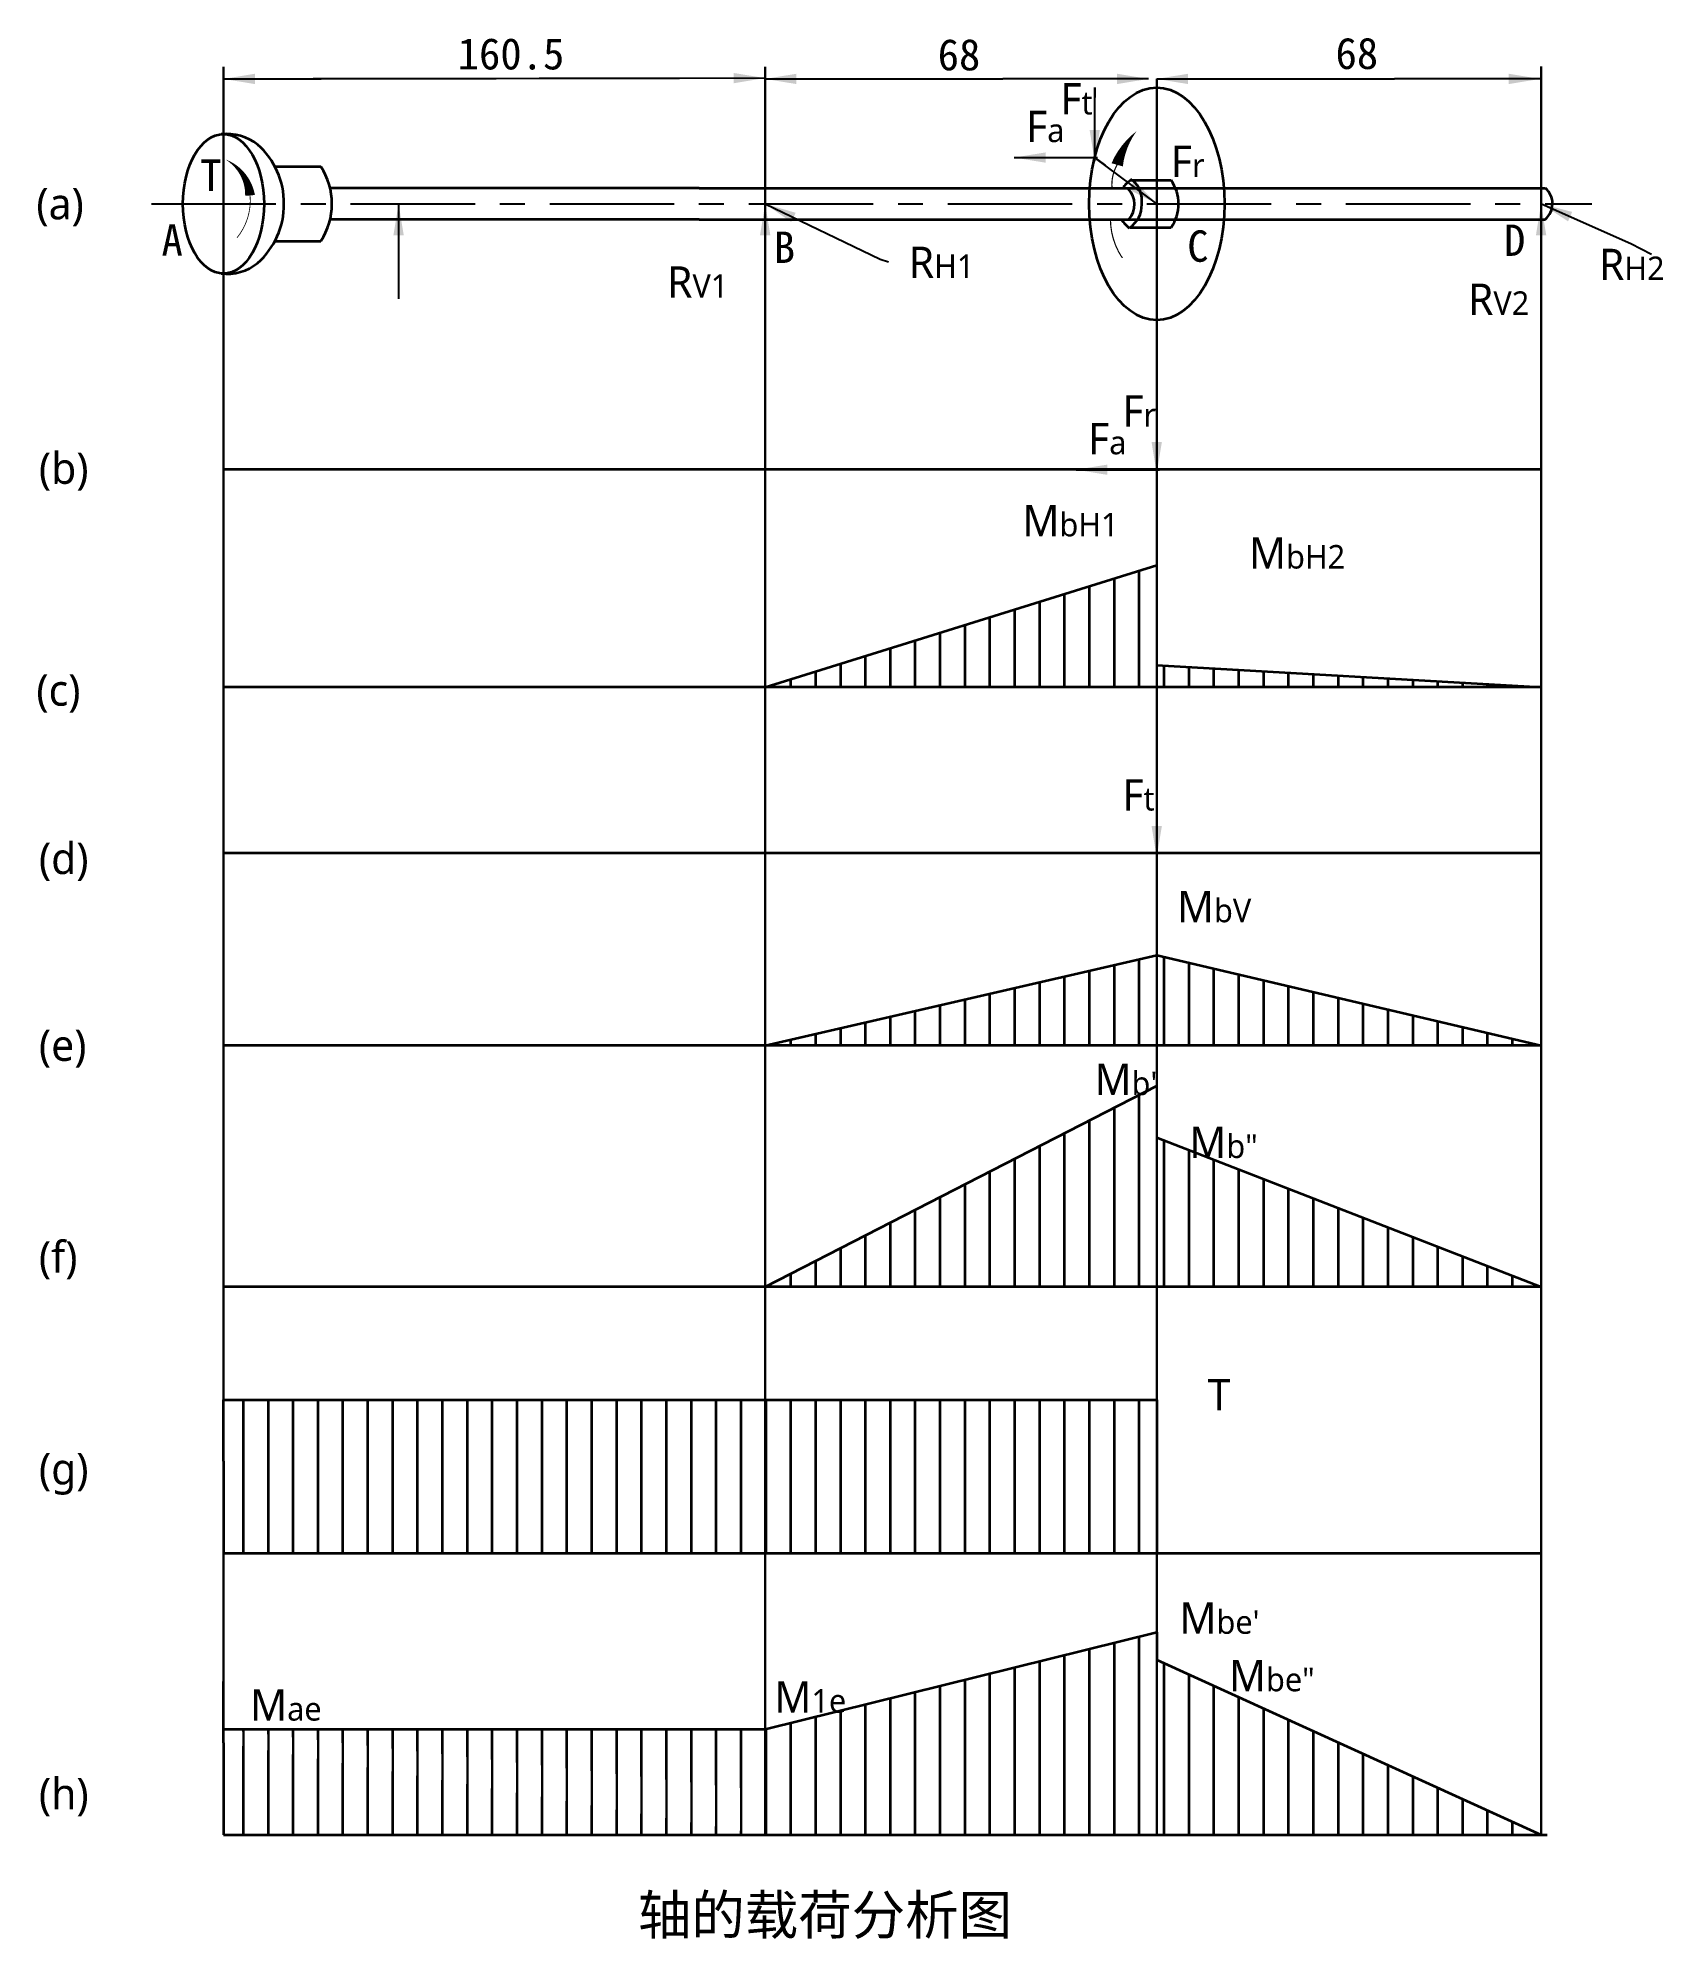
# Model space of a CAD drawing. Header units: millimetres. Extents: x -52 to 362, y 239 to 724.
import ezdxf

# ---------------------------------------------------------------- set-up
doc = ezdxf.new("R2010")
doc.units = ezdxf.units.MM
doc.linetypes.add('CENTER', pattern=[50.8, 31.75, -6.35, 6.35, -6.35])
for name, color, linetype, lineweight in [('图层1', 5, 'Continuous', 35), ('图层2', 7, 'CENTER', 25), ('图层3', 6, 'Continuous', 30)]:
    doc.layers.add(name, color=color, linetype=linetype, lineweight=lineweight)
doc.dimstyles.new('ISO-25', dxfattribs={"dimtxt": 2.5, "dimasz": 8, "dimexe": 1.25, "dimexo": 0.625, "dimtad": 1, "dimtxsty": 'Standard', "dimcen": 5, "dimadec": 0, "dimazin": 0, "dimtfac": 1, "dimtmove": 0, "dimatfit": 3, "dimfxl": 1, "dimarcsym": 0})
pattern_1 = [(90, (-4e-14, -47.011), (-6.35, 1e-15), [])]
pattern_2 = [(90, (1e-14, -71.87), (-6.35, 0), [])]

msp = doc.modelspace()

# ---------------------------------------------------------------- hatches: boundary and pattern name
at = {"layer": '图层1'}
h = msp.add_hatch(dxfattribs=at)
h.set_pattern_fill('ANSI31', color=256, scale=2, angle=45, style=0)
edge = h.paths.add_edge_path()
edge.add_line((233.05, 564.24), (331.14, 558.62))
edge.add_line((331.14, 558.62), (39.59, 558.62))
edge.add_line((133.14, 558.62), (233.05, 589.74))
h = msp.add_hatch(dxfattribs=at)
h.set_pattern_fill('ANSI31', color=256, scale=2, angle=45, style=0)
h.set_pattern_definition(pattern_1)
edge = h.paths.add_edge_path()
edge.add_line((233.05, 490.31), (331.14, 467.25))
edge.add_line((331.14, 467.25), (39.59, 467.25))
edge.add_line((133.14, 467.25), (233.05, 490.31))
h = msp.add_hatch(dxfattribs=at)
h.set_pattern_fill('ANSI31', color=256, scale=2, angle=45, style=0)
h.set_pattern_definition(pattern_1)
edge = h.paths.add_edge_path()
edge.add_line((233.05, 443.73), (331.14, 405.63))
edge.add_line((331.14, 405.63), (39.59, 405.63))
edge.add_line((133.14, 405.63), (233.05, 456.92))
h = msp.add_hatch(dxfattribs=at)
h.set_pattern_fill('ANSI31', color=256, scale=2, angle=45, style=0)
h.paths.add_polyline_path([(-5.09, 376.86), (233.05, 376.86), (233.05, 361.23), (233.05, 337.73), (-5.09, 337.73), (-5.09, 361.23)])
h = msp.add_hatch(dxfattribs=at)
h.set_pattern_fill('ANSI31', color=5, scale=2, angle=45)
h.paths.add_polyline_path([(233.05, 317.6), (133.14, 292.84), (133.14, 265.86), (233.05, 265.86)])
h.paths.add_polyline_path([(233.05, 310.55), (233.05, 265.86), (331.14, 265.86)])
h = msp.add_hatch(dxfattribs=at)
h.set_pattern_fill('ANSI31', color=256, scale=2, angle=45, style=0)
h.set_pattern_definition(pattern_2)
edge = h.paths.add_edge_path()
edge.add_line((-5.09, 292.84), (133.14, 292.84))
edge.add_line((133.14, 304.99), (133.14, 289.36))
edge.add_line((133.14, 289.36), (133.14, 265.86))
edge.add_line((-5.09, 289.36), (-5.09, 304.99))
edge.add_line((-5.09, 289.36), (-5.09, 265.86))
edge.add_line((-5.09, 265.86), (233.05, 265.86))
at = {"layer": '图层3'}
h = msp.add_hatch(dxfattribs=at)
h.set_pattern_fill('ANSI31', color=5, scale=2, angle=45)
h.paths.add_polyline_path([(233.05, 376.86), (-5.09, 376.86), (-5.09, 361.23), (-5.09, 337.73), (99.14, 337.73), (233.05, 337.73)])
h = msp.add_hatch(dxfattribs=at)
h.set_pattern_fill('ANSI31', color=5, scale=2, angle=45)
h.set_pattern_definition(pattern_2)
h.paths.add_polyline_path([(133.14, 292.84), (-5.09, 292.84), (-5.09, 289.36), (-5.09, 265.86), (99.14, 265.86), (133.14, 265.86)])

# ---------------------------------------------------------------- linework, layer by layer
at = {"layer": '图层1'}
for p, q in [((8.12, 691.47), (19.72, 691.47)), ((116.26, 685.89), (22.26, 685.89)), ((116.26, 685.89), (332.2, 685.89)), ((226.2, 687.98), (236.71, 687.98)), ((116.26, 677.97), (22.26, 677.97)), ((116.26, 677.97), (332.2, 677.97)), ((226.21, 675.9), (236.71, 675.9)), ((8.12, 672.39), (19.72, 672.39)), ((-5.09, 614.25), (331.14, 614.25)), ((133.14, 558.62), (233.05, 589.74)), ((233.05, 564.24), (331.14, 558.62)), ((39.59, 558.62), (-5.09, 558.62)), ((331.14, 558.62), (39.59, 558.62)), ((331.14, 516.31), (-5.09, 516.31)), ((133.14, 467.25), (233.05, 490.31)), ((233.05, 490.31), (331.14, 467.25)), ((39.59, 467.25), (-5.09, 467.25)), ((331.14, 467.25), (39.59, 467.25)), ((133.14, 405.63), (233.05, 456.92)), ((233.05, 443.73), (331.14, 405.63)), ((39.59, 405.63), (-5.09, 405.63)), ((331.14, 405.63), (39.59, 405.63)), ((-5.09, 361.23), (-5.09, 376.86)), ((-5.09, 376.86), (233.05, 376.86)), ((233.05, 376.86), (233.05, 361.23)), ((-5.09, 361.23), (-5.09, 337.73)), ((233.05, 361.23), (233.05, 337.73)), ((-5.09, 337.73), (233.05, 337.73)), ((99.14, 337.73), (331.14, 337.73)), ((133.14, 292.84), (233.05, 317.6)), ((233.05, 317.6), (233.05, 310.55)), ((233.05, 310.55), (331.14, 265.86)), ((-5.09, 289.36), (-5.09, 304.99)), ((-5.09, 292.84), (133.14, 292.84)), ((133.14, 292.84), (133.14, 265.86)), ((-5.09, 289.36), (-5.09, 265.86)), ((-5.09, 265.86), (332.65, 265.86)), ((-5.09, 265.86), (233.05, 265.86))]:
    msp.add_line(p, q, dxfattribs=at)
for centre, radius, start, end in [((-4.22, 687.21), 12.57, 51.2245, 96.6742), ((-9.44, 682.18), 19.78, 359.2494, 48.554), ((5.27, 681.93), 17.32, 326.5655, 33.4345), ((234.46, 677.33), 13.35, 125.4808, 138.4027), ((221.56, 681.8), 5.81, 318.8634, 43.0791), ((222.33, 682.72), 6.95, 352.3118, 49.189), ((228.2, 681.93), 10.43, 324.7023, 35.3971), ((328.75, 681.98), 5.29, 310.8334, 48.5288), ((-9.44, 681.69), 19.78, 311.3534, 0.658), ((222.27, 681.62), 6.95, 304.5537, 1.4309), ((234.92, 685.66), 13.35, 215.3401, 228.262), ((-4.23, 676.65), 12.57, 263.2332, 308.6829)]:
    msp.add_arc(centre, radius, start, end, dxfattribs=at)
for centre, major_axis in [((233.05, 681.93), (0, -29.65)), ((-5.09, 681.93), (0, -17.79))]:
    msp.add_ellipse(centre, major_axis=major_axis, ratio=0.582571, dxfattribs=at)
at = {"layer": '图层2'}
msp.add_line((-23.45, 681.93), (344.08, 681.93), dxfattribs=at)
at = {"layer": '图层3'}
for p, q in [((-5.09, 681.93), (-5.09, 716.92)), ((133.14, 681.93), (133.14, 716.92)), ((233.05, 681.93), (233.05, 713.8)), ((331.14, 681.98), (331.14, 716.97)), ((-5.09, 681.93), (-5.09, 265.86)), ((133.14, 681.93), (133.14, 265.86)), ((233.05, 681.93), (233.05, 265.86)), ((331.14, 681.98), (331.14, 265.86)), ((-5.09, 474.1), (-5.09, 265.86))]:
    msp.add_line(p, q, dxfattribs=at)
for points in [[(227.89, 700.45, 0.01, 3, 0.125398), (222.96, 691.89, 0.3, 0.3, 0.157956), (221.66, 685.86, 0.3, 0.3, 0.020742)], [(-4.56, 693.25, 0.01, 2.5, -0.26214), (1.69, 684.08, 0.2, 0.2, -0.194747), (-1.65, 673.26, 0.2, 0.2, 0.036728)]]:
    msp.add_lwpolyline(points, format="xyseb", dxfattribs=at)
at = {"layer": '图层3', "const_width": 0.3}
msp.add_lwpolyline([(221.24, 678.05, 0.14547), (224.2, 668.23, 0.539319), (224.2, 668.23, -1), (224.31, 668.23, 0.380435)], format="xyb", dxfattribs=at)

# ---------------------------------------------------------------- texts
at = {"layer": '图层1', "char_height": 8, "attachment_point": 1}
for s, insert, width in [('{\\fKaiTi_GB2312|b0|i0|c134|p49;\\C6;T}', (-11.03, 693.25), 10.429), ('{\\fMicrosoft YaHei|b0|i0|c0|p34;\\C6;(a)}', (-52.84, 685.98), 22.3697), ('{\\fMicrosoft YaHei Light|b0|i0|c134|p34;\\C6;R\\H0.75x;H2}', (345.91, 670.48), 12.7218), ('{\\fMicrosoft YaHei Light|b0|i0|c134|p34;\\C6;R\\H0.75x;V2}', (312.48, 661.61), 10.0591)]:
    msp.add_mtext(s, dxfattribs=dict(at, insert=insert, width=width))
at = {"layer": '图层3', "char_height": 8, "attachment_point": 1}
for s, insert, width in [('160.5', (54.67, 724.22), 28.0036), ('68', (177.16, 723.99), 28.0036), ('68', (278.68, 724.33), 28.0036), ('{\\fMicrosoft YaHei Light|b0|i0|c134|p34;F\\H0.75x;t}', (208.46, 712.73), 9.6406), ('{\\fMicrosoft YaHei Light|b0|i0|c134|p34;F\\H0.75x;a}', (199.71, 705.68), 9.6406), ('{\\fMicrosoft YaHei Light|b0|i0|c134|p34;F\\H0.75x;r}', (236.65, 696.77), 9.6406), ('A', (-20.91, 676.7), 9.0689), ('B', (135.33, 674.86), 9.9758), ('C', (240.84, 675.16), 8.162), ('D', (321.68, 676.66), 17.2308), ('{\\fMicrosoft YaHei Light|b0|i0|c134|p34;R\\H0.75x;H1}', (169.78, 671.02), 9.6406), ('{\\fMicrosoft YaHei Light|b0|i0|c134|p34;R\\H0.75x;V1}', (108.1, 665.99), 10.449), ('{\\fMicrosoft YaHei Light|b0|i0|c134|p34;F\\H0.75x;r}', (224.27, 633.11), 9.6406), ('{\\fMicrosoft YaHei Light|b0|i0|c134|p34;F\\H0.75x;a}', (215.52, 626.05), 9.6406), ('{\\fMicrosoft YaHei|b0|i0|c0|p34;(b)}', (-52.19, 618.5), 19.5217), ('{\\fMicrosoft YaHei Light|b0|i0|c134|p34;M\\H0.75x;bH1}', (198.79, 605.11), 10.449), ('{\\fMicrosoft YaHei Light|b0|i0|c134|p34;M\\H0.75x;bH2}', (256.62, 596.9), 10.449), ('{\\fMicrosoft YaHei|b0|i0|c0|p34;(c)}', (-52.84, 561.91), 18.2202), ('{\\fMicrosoft YaHei Light|b0|i0|c134|p34;F\\H0.75x;t}', (224.27, 535.17), 9.6406), ('{\\fMicrosoft YaHei|b0|i0|c0|p34;(d)}', (-52.19, 518.97), 19.5217), ('{\\fMicrosoft YaHei Light|b0|i0|c134|p34;M\\H0.75x;bV}', (238.23, 506.67), 10.449), ('{\\fMicrosoft YaHei|b0|i0|c0|p34;(e)}', (-52.19, 471.31), 16.2681), ("{\\fMicrosoft YaHei Light|b0|i0|c134|p34;M\\H0.75x;b'}", (217.19, 462.59), 10.449), ('{\\fMicrosoft YaHei Light|b0|i0|c134|p34;M\\H0.75x;b"}', (241.38, 446.54), 10.449), ('{\\fMicrosoft YaHei|b0|i0|c0|p34;(f)}', (-52.19, 417.32), 16.2681), ('{\\fMicrosoft YaHei Light|b0|i0|c134|p34;T}', (246.07, 382.17), 9.6406), ('{\\fMicrosoft YaHei|b0|i0|c0|p34;(\\fMicrosoft YaHei|b0|i0|c134|p34;g\\fMicrosoft YaHei|b0|i0|c0|p34;)}', (-52.19, 363.28), 16.2681), ("{\\fMicrosoft YaHei Light|b0|i0|c134|p34;M\\H0.75x;be'}", (238.86, 325.16), 10.449), ('{\\fMicrosoft YaHei Light|b0|i0|c134|p34;M\\H0.75x;be"}', (251.5, 310.5), 10.449), ('{\\fMicrosoft YaHei Light|b0|i0|c134|p34;M\\H0.75x;ae}', (1.7, 303.02), 10.449), ('{\\fMicrosoft YaHei Light|b0|i0|c134|p34;M\\H0.75x;1e}', (135.49, 305.05), 10.449), ('{\\fMicrosoft YaHei|b0|i0|c0|p34;(\\fMicrosoft YaHei|b0|i0|c134|p34;h\\fMicrosoft YaHei|b0|i0|c0|p34;)}', (-52.19, 280.36), 16.2681), ('{\\H1.25x;  \\fSimSun|b0|i0|c134|p54;轴的载荷分析图}', (87.05, 250.45), 198.4704)]:
    msp.add_mtext(s, dxfattribs=dict(at, insert=insert, width=width))

# ---------------------------------------------------------------- leaders
at = {"layer": '图层3'}
for points in [[(-5.09, 713.8), (15.77, 713.8), (19.84, 713.8)], [(133.07, 714.02), (17.81, 713.8), (111.29, 714.02)], [(133.1, 713.8), (193.8, 713.8)], [(230.94, 713.8), (203.6, 713.8), (193.8, 713.8)], [(233.05, 713.8), (293.75, 713.8)], [(330.89, 713.8), (303.55, 713.8), (293.75, 713.8)], [(217.24, 692.78), (217.24, 711.65), (217.24, 709.09)], [(196.69, 693.74), (217.21, 693.74), (217.98, 693.74)], [(233.05, 681.93), (217.21, 693.74), (219.86, 691.76)], [(39.59, 681.93), (39.59, 657.66)], [(133.14, 681.93), (133.14, 659.6), (133.14, 656.55)], [(133.14, 681.93), (162.49, 667.84), (164.63, 667.13)], [(331.14, 681.93), (331.14, 657.66)], [(331.23, 681.93), (354.01, 671.78), (359.34, 669.12)], [(233.05, 613.16), (233.05, 632.02), (233.05, 629.47)], [(212.49, 614.11), (233.02, 614.11), (233.79, 614.11)], [(233.05, 515.22), (233.05, 534.08), (233.05, 531.53)]]:
    msp.add_leader(points, dimstyle='ISO-25', override={"dimgap": 0.625, "dimtad": 0}, dxfattribs=at)

doc.saveas('drawing.dxf')
